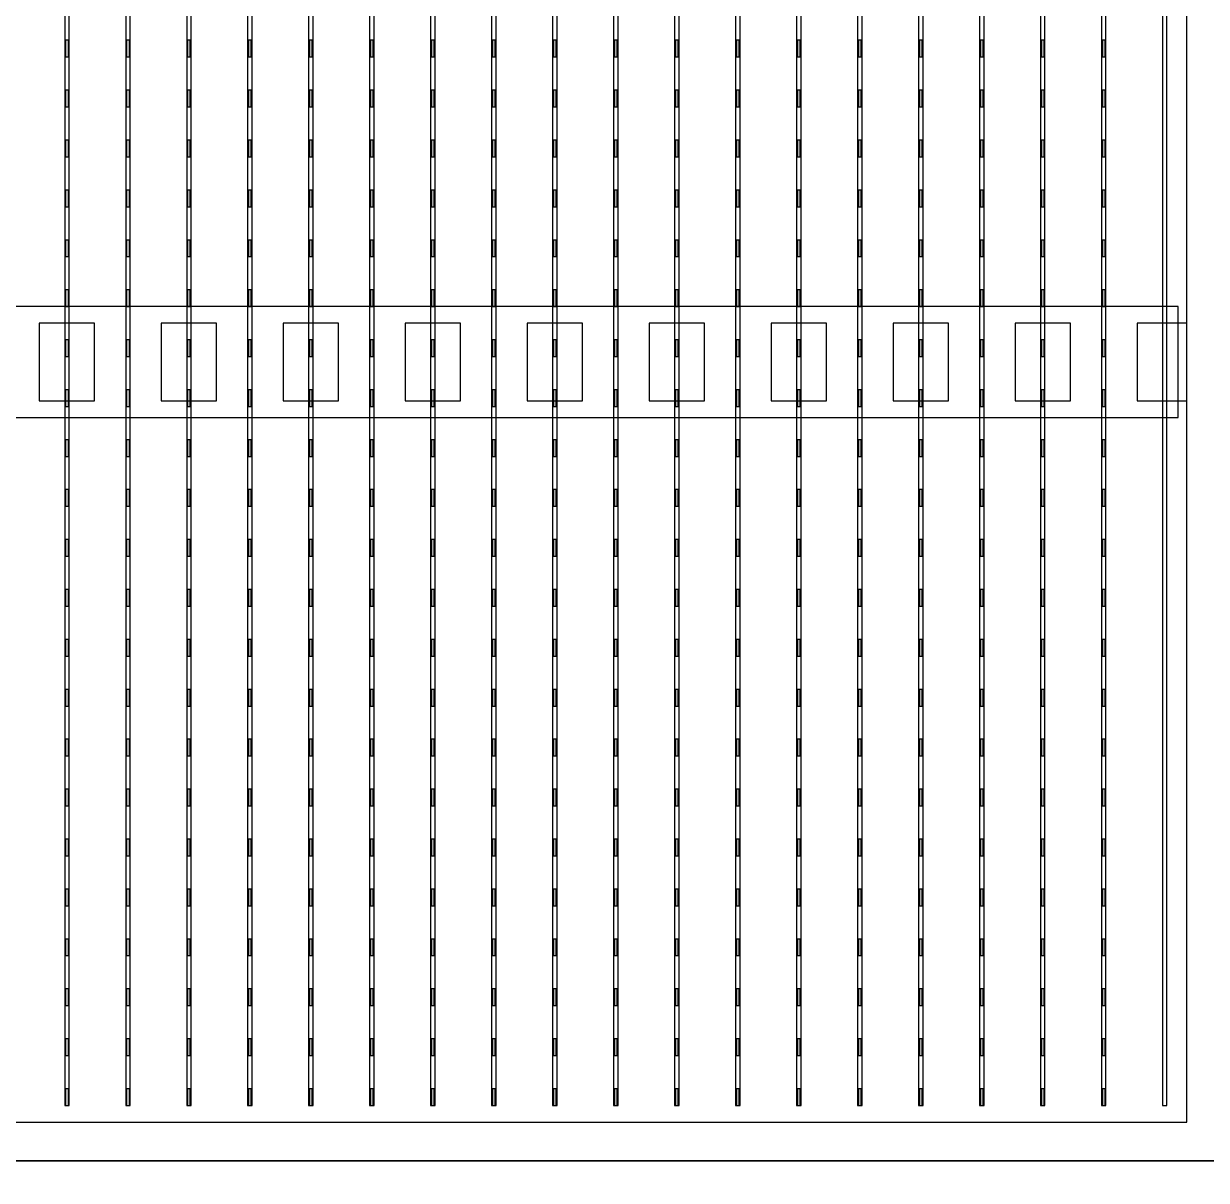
# Model space of a CAD drawing. Header units: millimetres. Extents: x -18 to 142, y -7 to 153.
# Drawn here: x 72.23 to 82.89, y 62.02 to 72.45 of the extents above; entities that cross this region are included whole.
import ezdxf

# ---------------------------------------------------------------- set-up
doc = ezdxf.new("R2010")
doc.units = ezdxf.units.MM
for name, color, linetype in [('BUSBARS', 3, 'Continuous'), ('CELLS', 5, 'Continuous'), ('CONTACT_PADS', 2, 'Continuous'), ('DICING', 4, 'Continuous'), ('FINGERS', 1, 'Continuous'), ('INSULATION', 2, 'Continuous')]:
    doc.layers.add(name, color=color, linetype=linetype)

msp = doc.modelspace()

# ---------------------------------------------------------------- linework, layer by layer
at = {"layer": 'BUSBARS'}
msp.add_lwpolyline([(82.64, 68.9), (82.64, 69.9), (62.6, 69.9), (62.6, 68.9), (82.64, 68.9)], close=True, dxfattribs=at)
at = {"layer": 'CELLS'}
for points in [[(83.07, 62.2), (83.07, 83.1), (62.17, 83.1), (62.17, 62.2), (83.07, 62.2)], [(83.07, 41.3), (83.07, 62.2), (62.17, 62.2), (62.17, 41.3), (83.07, 41.3)]]:
    msp.add_lwpolyline(points, close=True, dxfattribs=at)
at = {"layer": 'CONTACT_PADS'}
for points in [[(72.633, 72.15), (72.633, 72.3), (72.608, 72.3), (72.608, 72.15), (72.633, 72.15)], [(73.183, 72.15), (73.183, 72.3), (73.158, 72.3), (73.158, 72.15), (73.183, 72.15)], [(73.733, 72.15), (73.733, 72.3), (73.708, 72.3), (73.708, 72.15), (73.733, 72.15)], [(74.283, 72.15), (74.283, 72.3), (74.258, 72.3), (74.258, 72.15), (74.283, 72.15)], [(74.833, 72.15), (74.833, 72.3), (74.808, 72.3), (74.808, 72.15), (74.833, 72.15)], [(75.383, 72.15), (75.383, 72.3), (75.358, 72.3), (75.358, 72.15), (75.383, 72.15)], [(75.933, 72.15), (75.933, 72.3), (75.908, 72.3), (75.908, 72.15), (75.933, 72.15)], [(76.483, 72.15), (76.483, 72.3), (76.458, 72.3), (76.458, 72.15), (76.483, 72.15)], [(77.033, 72.15), (77.033, 72.3), (77.008, 72.3), (77.008, 72.15), (77.033, 72.15)], [(77.583, 72.15), (77.583, 72.3), (77.558, 72.3), (77.558, 72.15), (77.583, 72.15)], [(78.133, 72.15), (78.133, 72.3), (78.108, 72.3), (78.108, 72.15), (78.133, 72.15)], [(78.683, 72.15), (78.683, 72.3), (78.658, 72.3), (78.658, 72.15), (78.683, 72.15)], [(79.233, 72.15), (79.233, 72.3), (79.208, 72.3), (79.208, 72.15), (79.233, 72.15)], [(79.783, 72.15), (79.783, 72.3), (79.758, 72.3), (79.758, 72.15), (79.783, 72.15)], [(80.333, 72.15), (80.333, 72.3), (80.308, 72.3), (80.308, 72.15), (80.333, 72.15)], [(80.883, 72.15), (80.883, 72.3), (80.858, 72.3), (80.858, 72.15), (80.883, 72.15)], [(81.433, 72.15), (81.433, 72.3), (81.408, 72.3), (81.408, 72.15), (81.433, 72.15)], [(81.983, 72.15), (81.983, 72.3), (81.958, 72.3), (81.958, 72.15), (81.983, 72.15)], [(72.633, 71.7), (72.633, 71.85), (72.608, 71.85), (72.608, 71.7), (72.633, 71.7)], [(73.183, 71.7), (73.183, 71.85), (73.158, 71.85), (73.158, 71.7), (73.183, 71.7)], [(73.733, 71.7), (73.733, 71.85), (73.708, 71.85), (73.708, 71.7), (73.733, 71.7)], [(74.283, 71.7), (74.283, 71.85), (74.258, 71.85), (74.258, 71.7), (74.283, 71.7)], [(74.833, 71.7), (74.833, 71.85), (74.808, 71.85), (74.808, 71.7), (74.833, 71.7)], [(75.383, 71.7), (75.383, 71.85), (75.358, 71.85), (75.358, 71.7), (75.383, 71.7)], [(75.933, 71.7), (75.933, 71.85), (75.908, 71.85), (75.908, 71.7), (75.933, 71.7)], [(76.483, 71.7), (76.483, 71.85), (76.458, 71.85), (76.458, 71.7), (76.483, 71.7)], [(77.033, 71.7), (77.033, 71.85), (77.008, 71.85), (77.008, 71.7), (77.033, 71.7)], [(77.583, 71.7), (77.583, 71.85), (77.558, 71.85), (77.558, 71.7), (77.583, 71.7)], [(78.133, 71.7), (78.133, 71.85), (78.108, 71.85), (78.108, 71.7), (78.133, 71.7)], [(78.683, 71.7), (78.683, 71.85), (78.658, 71.85), (78.658, 71.7), (78.683, 71.7)], [(79.233, 71.7), (79.233, 71.85), (79.208, 71.85), (79.208, 71.7), (79.233, 71.7)], [(79.783, 71.7), (79.783, 71.85), (79.758, 71.85), (79.758, 71.7), (79.783, 71.7)], [(80.333, 71.7), (80.333, 71.85), (80.308, 71.85), (80.308, 71.7), (80.333, 71.7)], [(80.883, 71.7), (80.883, 71.85), (80.858, 71.85), (80.858, 71.7), (80.883, 71.7)], [(81.433, 71.7), (81.433, 71.85), (81.408, 71.85), (81.408, 71.7), (81.433, 71.7)], [(81.983, 71.7), (81.983, 71.85), (81.958, 71.85), (81.958, 71.7), (81.983, 71.7)], [(72.633, 71.25), (72.633, 71.4), (72.608, 71.4), (72.608, 71.25), (72.633, 71.25)], [(73.183, 71.25), (73.183, 71.4), (73.158, 71.4), (73.158, 71.25), (73.183, 71.25)], [(73.733, 71.25), (73.733, 71.4), (73.708, 71.4), (73.708, 71.25), (73.733, 71.25)], [(74.283, 71.25), (74.283, 71.4), (74.258, 71.4), (74.258, 71.25), (74.283, 71.25)], [(74.833, 71.25), (74.833, 71.4), (74.808, 71.4), (74.808, 71.25), (74.833, 71.25)], [(75.383, 71.25), (75.383, 71.4), (75.358, 71.4), (75.358, 71.25), (75.383, 71.25)], [(75.933, 71.25), (75.933, 71.4), (75.908, 71.4), (75.908, 71.25), (75.933, 71.25)], [(76.483, 71.25), (76.483, 71.4), (76.458, 71.4), (76.458, 71.25), (76.483, 71.25)], [(77.033, 71.25), (77.033, 71.4), (77.008, 71.4), (77.008, 71.25), (77.033, 71.25)], [(77.583, 71.25), (77.583, 71.4), (77.558, 71.4), (77.558, 71.25), (77.583, 71.25)], [(78.133, 71.25), (78.133, 71.4), (78.108, 71.4), (78.108, 71.25), (78.133, 71.25)], [(78.683, 71.25), (78.683, 71.4), (78.658, 71.4), (78.658, 71.25), (78.683, 71.25)], [(79.233, 71.25), (79.233, 71.4), (79.208, 71.4), (79.208, 71.25), (79.233, 71.25)], [(79.783, 71.25), (79.783, 71.4), (79.758, 71.4), (79.758, 71.25), (79.783, 71.25)], [(80.333, 71.25), (80.333, 71.4), (80.308, 71.4), (80.308, 71.25), (80.333, 71.25)], [(80.883, 71.25), (80.883, 71.4), (80.858, 71.4), (80.858, 71.25), (80.883, 71.25)], [(81.433, 71.25), (81.433, 71.4), (81.408, 71.4), (81.408, 71.25), (81.433, 71.25)], [(81.983, 71.25), (81.983, 71.4), (81.958, 71.4), (81.958, 71.25), (81.983, 71.25)], [(72.633, 70.8), (72.633, 70.95), (72.608, 70.95), (72.608, 70.8), (72.633, 70.8)], [(73.183, 70.8), (73.183, 70.95), (73.158, 70.95), (73.158, 70.8), (73.183, 70.8)], [(73.733, 70.8), (73.733, 70.95), (73.708, 70.95), (73.708, 70.8), (73.733, 70.8)], [(74.283, 70.8), (74.283, 70.95), (74.258, 70.95), (74.258, 70.8), (74.283, 70.8)], [(74.833, 70.8), (74.833, 70.95), (74.808, 70.95), (74.808, 70.8), (74.833, 70.8)], [(75.383, 70.8), (75.383, 70.95), (75.358, 70.95), (75.358, 70.8), (75.383, 70.8)], [(75.933, 70.8), (75.933, 70.95), (75.908, 70.95), (75.908, 70.8), (75.933, 70.8)], [(76.483, 70.8), (76.483, 70.95), (76.458, 70.95), (76.458, 70.8), (76.483, 70.8)], [(77.033, 70.8), (77.033, 70.95), (77.008, 70.95), (77.008, 70.8), (77.033, 70.8)], [(77.583, 70.8), (77.583, 70.95), (77.558, 70.95), (77.558, 70.8), (77.583, 70.8)], [(78.133, 70.8), (78.133, 70.95), (78.108, 70.95), (78.108, 70.8), (78.133, 70.8)], [(78.683, 70.8), (78.683, 70.95), (78.658, 70.95), (78.658, 70.8), (78.683, 70.8)], [(79.233, 70.8), (79.233, 70.95), (79.208, 70.95), (79.208, 70.8), (79.233, 70.8)], [(79.783, 70.8), (79.783, 70.95), (79.758, 70.95), (79.758, 70.8), (79.783, 70.8)], [(80.333, 70.8), (80.333, 70.95), (80.308, 70.95), (80.308, 70.8), (80.333, 70.8)], [(80.883, 70.8), (80.883, 70.95), (80.858, 70.95), (80.858, 70.8), (80.883, 70.8)], [(81.433, 70.8), (81.433, 70.95), (81.408, 70.95), (81.408, 70.8), (81.433, 70.8)], [(81.983, 70.8), (81.983, 70.95), (81.958, 70.95), (81.958, 70.8), (81.983, 70.8)], [(72.633, 70.35), (72.633, 70.5), (72.608, 70.5), (72.608, 70.35), (72.633, 70.35)], [(73.183, 70.35), (73.183, 70.5), (73.158, 70.5), (73.158, 70.35), (73.183, 70.35)], [(73.733, 70.35), (73.733, 70.5), (73.708, 70.5), (73.708, 70.35), (73.733, 70.35)], [(74.283, 70.35), (74.283, 70.5), (74.258, 70.5), (74.258, 70.35), (74.283, 70.35)], [(74.833, 70.35), (74.833, 70.5), (74.808, 70.5), (74.808, 70.35), (74.833, 70.35)], [(75.383, 70.35), (75.383, 70.5), (75.358, 70.5), (75.358, 70.35), (75.383, 70.35)], [(75.933, 70.35), (75.933, 70.5), (75.908, 70.5), (75.908, 70.35), (75.933, 70.35)], [(76.483, 70.35), (76.483, 70.5), (76.458, 70.5), (76.458, 70.35), (76.483, 70.35)], [(77.033, 70.35), (77.033, 70.5), (77.008, 70.5), (77.008, 70.35), (77.033, 70.35)], [(77.583, 70.35), (77.583, 70.5), (77.558, 70.5), (77.558, 70.35), (77.583, 70.35)], [(78.133, 70.35), (78.133, 70.5), (78.108, 70.5), (78.108, 70.35), (78.133, 70.35)], [(78.683, 70.35), (78.683, 70.5), (78.658, 70.5), (78.658, 70.35), (78.683, 70.35)], [(79.233, 70.35), (79.233, 70.5), (79.208, 70.5), (79.208, 70.35), (79.233, 70.35)], [(79.783, 70.35), (79.783, 70.5), (79.758, 70.5), (79.758, 70.35), (79.783, 70.35)], [(80.333, 70.35), (80.333, 70.5), (80.308, 70.5), (80.308, 70.35), (80.333, 70.35)], [(80.883, 70.35), (80.883, 70.5), (80.858, 70.5), (80.858, 70.35), (80.883, 70.35)], [(81.433, 70.35), (81.433, 70.5), (81.408, 70.5), (81.408, 70.35), (81.433, 70.35)], [(81.983, 70.35), (81.983, 70.5), (81.958, 70.5), (81.958, 70.35), (81.983, 70.35)], [(72.633, 69.9), (72.633, 70.05), (72.608, 70.05), (72.608, 69.9), (72.633, 69.9)], [(73.183, 69.9), (73.183, 70.05), (73.158, 70.05), (73.158, 69.9), (73.183, 69.9)], [(73.733, 69.9), (73.733, 70.05), (73.708, 70.05), (73.708, 69.9), (73.733, 69.9)], [(74.283, 69.9), (74.283, 70.05), (74.258, 70.05), (74.258, 69.9), (74.283, 69.9)], [(74.833, 69.9), (74.833, 70.05), (74.808, 70.05), (74.808, 69.9), (74.833, 69.9)], [(75.383, 69.9), (75.383, 70.05), (75.358, 70.05), (75.358, 69.9), (75.383, 69.9)], [(75.933, 69.9), (75.933, 70.05), (75.908, 70.05), (75.908, 69.9), (75.933, 69.9)], [(76.483, 69.9), (76.483, 70.05), (76.458, 70.05), (76.458, 69.9), (76.483, 69.9)], [(77.033, 69.9), (77.033, 70.05), (77.008, 70.05), (77.008, 69.9), (77.033, 69.9)], [(77.583, 69.9), (77.583, 70.05), (77.558, 70.05), (77.558, 69.9), (77.583, 69.9)], [(78.133, 69.9), (78.133, 70.05), (78.108, 70.05), (78.108, 69.9), (78.133, 69.9)], [(78.683, 69.9), (78.683, 70.05), (78.658, 70.05), (78.658, 69.9), (78.683, 69.9)], [(79.233, 69.9), (79.233, 70.05), (79.208, 70.05), (79.208, 69.9), (79.233, 69.9)], [(79.783, 69.9), (79.783, 70.05), (79.758, 70.05), (79.758, 69.9), (79.783, 69.9)], [(80.333, 69.9), (80.333, 70.05), (80.308, 70.05), (80.308, 69.9), (80.333, 69.9)], [(80.883, 69.9), (80.883, 70.05), (80.858, 70.05), (80.858, 69.9), (80.883, 69.9)], [(81.433, 69.9), (81.433, 70.05), (81.408, 70.05), (81.408, 69.9), (81.433, 69.9)], [(81.983, 69.9), (81.983, 70.05), (81.958, 70.05), (81.958, 69.9), (81.983, 69.9)], [(72.633, 69.45), (72.633, 69.6), (72.608, 69.6), (72.608, 69.45), (72.633, 69.45)], [(73.183, 69.45), (73.183, 69.6), (73.158, 69.6), (73.158, 69.45), (73.183, 69.45)], [(73.733, 69.45), (73.733, 69.6), (73.708, 69.6), (73.708, 69.45), (73.733, 69.45)], [(74.283, 69.45), (74.283, 69.6), (74.258, 69.6), (74.258, 69.45), (74.283, 69.45)], [(74.833, 69.45), (74.833, 69.6), (74.808, 69.6), (74.808, 69.45), (74.833, 69.45)], [(75.383, 69.45), (75.383, 69.6), (75.358, 69.6), (75.358, 69.45), (75.383, 69.45)], [(75.933, 69.45), (75.933, 69.6), (75.908, 69.6), (75.908, 69.45), (75.933, 69.45)], [(76.483, 69.45), (76.483, 69.6), (76.458, 69.6), (76.458, 69.45), (76.483, 69.45)], [(77.033, 69.45), (77.033, 69.6), (77.008, 69.6), (77.008, 69.45), (77.033, 69.45)], [(77.583, 69.45), (77.583, 69.6), (77.558, 69.6), (77.558, 69.45), (77.583, 69.45)], [(78.133, 69.45), (78.133, 69.6), (78.108, 69.6), (78.108, 69.45), (78.133, 69.45)], [(78.683, 69.45), (78.683, 69.6), (78.658, 69.6), (78.658, 69.45), (78.683, 69.45)], [(79.233, 69.45), (79.233, 69.6), (79.208, 69.6), (79.208, 69.45), (79.233, 69.45)], [(79.783, 69.45), (79.783, 69.6), (79.758, 69.6), (79.758, 69.45), (79.783, 69.45)], [(80.333, 69.45), (80.333, 69.6), (80.308, 69.6), (80.308, 69.45), (80.333, 69.45)], [(80.883, 69.45), (80.883, 69.6), (80.858, 69.6), (80.858, 69.45), (80.883, 69.45)], [(81.433, 69.45), (81.433, 69.6), (81.408, 69.6), (81.408, 69.45), (81.433, 69.45)], [(81.983, 69.45), (81.983, 69.6), (81.958, 69.6), (81.958, 69.45), (81.983, 69.45)], [(72.633, 69), (72.633, 69.15), (72.608, 69.15), (72.608, 69), (72.633, 69)], [(73.183, 69), (73.183, 69.15), (73.158, 69.15), (73.158, 69), (73.183, 69)], [(73.733, 69), (73.733, 69.15), (73.708, 69.15), (73.708, 69), (73.733, 69)], [(74.283, 69), (74.283, 69.15), (74.258, 69.15), (74.258, 69), (74.283, 69)], [(74.833, 69), (74.833, 69.15), (74.808, 69.15), (74.808, 69), (74.833, 69)], [(75.383, 69), (75.383, 69.15), (75.358, 69.15), (75.358, 69), (75.383, 69)], [(75.933, 69), (75.933, 69.15), (75.908, 69.15), (75.908, 69), (75.933, 69)], [(76.483, 69), (76.483, 69.15), (76.458, 69.15), (76.458, 69), (76.483, 69)], [(77.033, 69), (77.033, 69.15), (77.008, 69.15), (77.008, 69), (77.033, 69)], [(77.583, 69), (77.583, 69.15), (77.558, 69.15), (77.558, 69), (77.583, 69)], [(78.133, 69), (78.133, 69.15), (78.108, 69.15), (78.108, 69), (78.133, 69)], [(78.683, 69), (78.683, 69.15), (78.658, 69.15), (78.658, 69), (78.683, 69)], [(79.233, 69), (79.233, 69.15), (79.208, 69.15), (79.208, 69), (79.233, 69)], [(79.783, 69), (79.783, 69.15), (79.758, 69.15), (79.758, 69), (79.783, 69)], [(80.333, 69), (80.333, 69.15), (80.308, 69.15), (80.308, 69), (80.333, 69)], [(80.883, 69), (80.883, 69.15), (80.858, 69.15), (80.858, 69), (80.883, 69)], [(81.433, 69), (81.433, 69.15), (81.408, 69.15), (81.408, 69), (81.433, 69)], [(81.983, 69), (81.983, 69.15), (81.958, 69.15), (81.958, 69), (81.983, 69)], [(72.633, 68.55), (72.633, 68.7), (72.608, 68.7), (72.608, 68.55), (72.633, 68.55)], [(73.183, 68.55), (73.183, 68.7), (73.158, 68.7), (73.158, 68.55), (73.183, 68.55)], [(73.733, 68.55), (73.733, 68.7), (73.708, 68.7), (73.708, 68.55), (73.733, 68.55)], [(74.283, 68.55), (74.283, 68.7), (74.258, 68.7), (74.258, 68.55), (74.283, 68.55)], [(74.833, 68.55), (74.833, 68.7), (74.808, 68.7), (74.808, 68.55), (74.833, 68.55)], [(75.383, 68.55), (75.383, 68.7), (75.358, 68.7), (75.358, 68.55), (75.383, 68.55)], [(75.933, 68.55), (75.933, 68.7), (75.908, 68.7), (75.908, 68.55), (75.933, 68.55)], [(76.483, 68.55), (76.483, 68.7), (76.458, 68.7), (76.458, 68.55), (76.483, 68.55)], [(77.033, 68.55), (77.033, 68.7), (77.008, 68.7), (77.008, 68.55), (77.033, 68.55)], [(77.583, 68.55), (77.583, 68.7), (77.558, 68.7), (77.558, 68.55), (77.583, 68.55)], [(78.133, 68.55), (78.133, 68.7), (78.108, 68.7), (78.108, 68.55), (78.133, 68.55)], [(78.683, 68.55), (78.683, 68.7), (78.658, 68.7), (78.658, 68.55), (78.683, 68.55)], [(79.233, 68.55), (79.233, 68.7), (79.208, 68.7), (79.208, 68.55), (79.233, 68.55)], [(79.783, 68.55), (79.783, 68.7), (79.758, 68.7), (79.758, 68.55), (79.783, 68.55)], [(80.333, 68.55), (80.333, 68.7), (80.308, 68.7), (80.308, 68.55), (80.333, 68.55)], [(80.883, 68.55), (80.883, 68.7), (80.858, 68.7), (80.858, 68.55), (80.883, 68.55)], [(81.433, 68.55), (81.433, 68.7), (81.408, 68.7), (81.408, 68.55), (81.433, 68.55)], [(81.983, 68.55), (81.983, 68.7), (81.958, 68.7), (81.958, 68.55), (81.983, 68.55)], [(72.633, 68.1), (72.633, 68.25), (72.608, 68.25), (72.608, 68.1), (72.633, 68.1)], [(73.183, 68.1), (73.183, 68.25), (73.158, 68.25), (73.158, 68.1), (73.183, 68.1)], [(73.733, 68.1), (73.733, 68.25), (73.708, 68.25), (73.708, 68.1), (73.733, 68.1)], [(74.283, 68.1), (74.283, 68.25), (74.258, 68.25), (74.258, 68.1), (74.283, 68.1)], [(74.833, 68.1), (74.833, 68.25), (74.808, 68.25), (74.808, 68.1), (74.833, 68.1)], [(75.383, 68.1), (75.383, 68.25), (75.358, 68.25), (75.358, 68.1), (75.383, 68.1)], [(75.933, 68.1), (75.933, 68.25), (75.908, 68.25), (75.908, 68.1), (75.933, 68.1)], [(76.483, 68.1), (76.483, 68.25), (76.458, 68.25), (76.458, 68.1), (76.483, 68.1)], [(77.033, 68.1), (77.033, 68.25), (77.008, 68.25), (77.008, 68.1), (77.033, 68.1)], [(77.583, 68.1), (77.583, 68.25), (77.558, 68.25), (77.558, 68.1), (77.583, 68.1)], [(78.133, 68.1), (78.133, 68.25), (78.108, 68.25), (78.108, 68.1), (78.133, 68.1)], [(78.683, 68.1), (78.683, 68.25), (78.658, 68.25), (78.658, 68.1), (78.683, 68.1)], [(79.233, 68.1), (79.233, 68.25), (79.208, 68.25), (79.208, 68.1), (79.233, 68.1)], [(79.783, 68.1), (79.783, 68.25), (79.758, 68.25), (79.758, 68.1), (79.783, 68.1)], [(80.333, 68.1), (80.333, 68.25), (80.308, 68.25), (80.308, 68.1), (80.333, 68.1)], [(80.883, 68.1), (80.883, 68.25), (80.858, 68.25), (80.858, 68.1), (80.883, 68.1)], [(81.433, 68.1), (81.433, 68.25), (81.408, 68.25), (81.408, 68.1), (81.433, 68.1)], [(81.983, 68.1), (81.983, 68.25), (81.958, 68.25), (81.958, 68.1), (81.983, 68.1)], [(72.633, 67.65), (72.633, 67.8), (72.608, 67.8), (72.608, 67.65), (72.633, 67.65)], [(73.183, 67.65), (73.183, 67.8), (73.158, 67.8), (73.158, 67.65), (73.183, 67.65)], [(73.733, 67.65), (73.733, 67.8), (73.708, 67.8), (73.708, 67.65), (73.733, 67.65)], [(74.283, 67.65), (74.283, 67.8), (74.258, 67.8), (74.258, 67.65), (74.283, 67.65)], [(74.833, 67.65), (74.833, 67.8), (74.808, 67.8), (74.808, 67.65), (74.833, 67.65)], [(75.383, 67.65), (75.383, 67.8), (75.358, 67.8), (75.358, 67.65), (75.383, 67.65)], [(75.933, 67.65), (75.933, 67.8), (75.908, 67.8), (75.908, 67.65), (75.933, 67.65)], [(76.483, 67.65), (76.483, 67.8), (76.458, 67.8), (76.458, 67.65), (76.483, 67.65)], [(77.033, 67.65), (77.033, 67.8), (77.008, 67.8), (77.008, 67.65), (77.033, 67.65)], [(77.583, 67.65), (77.583, 67.8), (77.558, 67.8), (77.558, 67.65), (77.583, 67.65)], [(78.133, 67.65), (78.133, 67.8), (78.108, 67.8), (78.108, 67.65), (78.133, 67.65)], [(78.683, 67.65), (78.683, 67.8), (78.658, 67.8), (78.658, 67.65), (78.683, 67.65)], [(79.233, 67.65), (79.233, 67.8), (79.208, 67.8), (79.208, 67.65), (79.233, 67.65)], [(79.783, 67.65), (79.783, 67.8), (79.758, 67.8), (79.758, 67.65), (79.783, 67.65)], [(80.333, 67.65), (80.333, 67.8), (80.308, 67.8), (80.308, 67.65), (80.333, 67.65)], [(80.883, 67.65), (80.883, 67.8), (80.858, 67.8), (80.858, 67.65), (80.883, 67.65)], [(81.433, 67.65), (81.433, 67.8), (81.408, 67.8), (81.408, 67.65), (81.433, 67.65)], [(81.983, 67.65), (81.983, 67.8), (81.958, 67.8), (81.958, 67.65), (81.983, 67.65)], [(72.633, 67.2), (72.633, 67.35), (72.608, 67.35), (72.608, 67.2), (72.633, 67.2)], [(73.183, 67.2), (73.183, 67.35), (73.158, 67.35), (73.158, 67.2), (73.183, 67.2)], [(73.733, 67.2), (73.733, 67.35), (73.708, 67.35), (73.708, 67.2), (73.733, 67.2)], [(74.283, 67.2), (74.283, 67.35), (74.258, 67.35), (74.258, 67.2), (74.283, 67.2)], [(74.833, 67.2), (74.833, 67.35), (74.808, 67.35), (74.808, 67.2), (74.833, 67.2)], [(75.383, 67.2), (75.383, 67.35), (75.358, 67.35), (75.358, 67.2), (75.383, 67.2)], [(75.933, 67.2), (75.933, 67.35), (75.908, 67.35), (75.908, 67.2), (75.933, 67.2)], [(76.483, 67.2), (76.483, 67.35), (76.458, 67.35), (76.458, 67.2), (76.483, 67.2)], [(77.033, 67.2), (77.033, 67.35), (77.008, 67.35), (77.008, 67.2), (77.033, 67.2)], [(77.583, 67.2), (77.583, 67.35), (77.558, 67.35), (77.558, 67.2), (77.583, 67.2)], [(78.133, 67.2), (78.133, 67.35), (78.108, 67.35), (78.108, 67.2), (78.133, 67.2)], [(78.683, 67.2), (78.683, 67.35), (78.658, 67.35), (78.658, 67.2), (78.683, 67.2)], [(79.233, 67.2), (79.233, 67.35), (79.208, 67.35), (79.208, 67.2), (79.233, 67.2)], [(79.783, 67.2), (79.783, 67.35), (79.758, 67.35), (79.758, 67.2), (79.783, 67.2)], [(80.333, 67.2), (80.333, 67.35), (80.308, 67.35), (80.308, 67.2), (80.333, 67.2)], [(80.883, 67.2), (80.883, 67.35), (80.858, 67.35), (80.858, 67.2), (80.883, 67.2)], [(81.433, 67.2), (81.433, 67.35), (81.408, 67.35), (81.408, 67.2), (81.433, 67.2)], [(81.983, 67.2), (81.983, 67.35), (81.958, 67.35), (81.958, 67.2), (81.983, 67.2)], [(72.633, 66.75), (72.633, 66.9), (72.608, 66.9), (72.608, 66.75), (72.633, 66.75)], [(73.183, 66.75), (73.183, 66.9), (73.158, 66.9), (73.158, 66.75), (73.183, 66.75)], [(73.733, 66.75), (73.733, 66.9), (73.708, 66.9), (73.708, 66.75), (73.733, 66.75)], [(74.283, 66.75), (74.283, 66.9), (74.258, 66.9), (74.258, 66.75), (74.283, 66.75)], [(74.833, 66.75), (74.833, 66.9), (74.808, 66.9), (74.808, 66.75), (74.833, 66.75)], [(75.383, 66.75), (75.383, 66.9), (75.358, 66.9), (75.358, 66.75), (75.383, 66.75)], [(75.933, 66.75), (75.933, 66.9), (75.908, 66.9), (75.908, 66.75), (75.933, 66.75)], [(76.483, 66.75), (76.483, 66.9), (76.458, 66.9), (76.458, 66.75), (76.483, 66.75)], [(77.033, 66.75), (77.033, 66.9), (77.008, 66.9), (77.008, 66.75), (77.033, 66.75)], [(77.583, 66.75), (77.583, 66.9), (77.558, 66.9), (77.558, 66.75), (77.583, 66.75)], [(78.133, 66.75), (78.133, 66.9), (78.108, 66.9), (78.108, 66.75), (78.133, 66.75)], [(78.683, 66.75), (78.683, 66.9), (78.658, 66.9), (78.658, 66.75), (78.683, 66.75)], [(79.233, 66.75), (79.233, 66.9), (79.208, 66.9), (79.208, 66.75), (79.233, 66.75)], [(79.783, 66.75), (79.783, 66.9), (79.758, 66.9), (79.758, 66.75), (79.783, 66.75)], [(80.333, 66.75), (80.333, 66.9), (80.308, 66.9), (80.308, 66.75), (80.333, 66.75)], [(80.883, 66.75), (80.883, 66.9), (80.858, 66.9), (80.858, 66.75), (80.883, 66.75)], [(81.433, 66.75), (81.433, 66.9), (81.408, 66.9), (81.408, 66.75), (81.433, 66.75)], [(81.983, 66.75), (81.983, 66.9), (81.958, 66.9), (81.958, 66.75), (81.983, 66.75)], [(72.633, 66.3), (72.633, 66.45), (72.608, 66.45), (72.608, 66.3), (72.633, 66.3)], [(73.183, 66.3), (73.183, 66.45), (73.158, 66.45), (73.158, 66.3), (73.183, 66.3)], [(73.733, 66.3), (73.733, 66.45), (73.708, 66.45), (73.708, 66.3), (73.733, 66.3)], [(74.283, 66.3), (74.283, 66.45), (74.258, 66.45), (74.258, 66.3), (74.283, 66.3)], [(74.833, 66.3), (74.833, 66.45), (74.808, 66.45), (74.808, 66.3), (74.833, 66.3)], [(75.383, 66.3), (75.383, 66.45), (75.358, 66.45), (75.358, 66.3), (75.383, 66.3)], [(75.933, 66.3), (75.933, 66.45), (75.908, 66.45), (75.908, 66.3), (75.933, 66.3)], [(76.483, 66.3), (76.483, 66.45), (76.458, 66.45), (76.458, 66.3), (76.483, 66.3)], [(77.033, 66.3), (77.033, 66.45), (77.008, 66.45), (77.008, 66.3), (77.033, 66.3)], [(77.583, 66.3), (77.583, 66.45), (77.558, 66.45), (77.558, 66.3), (77.583, 66.3)], [(78.133, 66.3), (78.133, 66.45), (78.108, 66.45), (78.108, 66.3), (78.133, 66.3)], [(78.683, 66.3), (78.683, 66.45), (78.658, 66.45), (78.658, 66.3), (78.683, 66.3)], [(79.233, 66.3), (79.233, 66.45), (79.208, 66.45), (79.208, 66.3), (79.233, 66.3)], [(79.783, 66.3), (79.783, 66.45), (79.758, 66.45), (79.758, 66.3), (79.783, 66.3)], [(80.333, 66.3), (80.333, 66.45), (80.308, 66.45), (80.308, 66.3), (80.333, 66.3)], [(80.883, 66.3), (80.883, 66.45), (80.858, 66.45), (80.858, 66.3), (80.883, 66.3)], [(81.433, 66.3), (81.433, 66.45), (81.408, 66.45), (81.408, 66.3), (81.433, 66.3)], [(81.983, 66.3), (81.983, 66.45), (81.958, 66.45), (81.958, 66.3), (81.983, 66.3)], [(72.633, 65.85), (72.633, 66), (72.608, 66), (72.608, 65.85), (72.633, 65.85)], [(73.183, 65.85), (73.183, 66), (73.158, 66), (73.158, 65.85), (73.183, 65.85)], [(73.733, 65.85), (73.733, 66), (73.708, 66), (73.708, 65.85), (73.733, 65.85)], [(74.283, 65.85), (74.283, 66), (74.258, 66), (74.258, 65.85), (74.283, 65.85)], [(74.833, 65.85), (74.833, 66), (74.808, 66), (74.808, 65.85), (74.833, 65.85)], [(75.383, 65.85), (75.383, 66), (75.358, 66), (75.358, 65.85), (75.383, 65.85)], [(75.933, 65.85), (75.933, 66), (75.908, 66), (75.908, 65.85), (75.933, 65.85)], [(76.483, 65.85), (76.483, 66), (76.458, 66), (76.458, 65.85), (76.483, 65.85)], [(77.033, 65.85), (77.033, 66), (77.008, 66), (77.008, 65.85), (77.033, 65.85)], [(77.583, 65.85), (77.583, 66), (77.558, 66), (77.558, 65.85), (77.583, 65.85)], [(78.133, 65.85), (78.133, 66), (78.108, 66), (78.108, 65.85), (78.133, 65.85)], [(78.683, 65.85), (78.683, 66), (78.658, 66), (78.658, 65.85), (78.683, 65.85)], [(79.233, 65.85), (79.233, 66), (79.208, 66), (79.208, 65.85), (79.233, 65.85)], [(79.783, 65.85), (79.783, 66), (79.758, 66), (79.758, 65.85), (79.783, 65.85)], [(80.333, 65.85), (80.333, 66), (80.308, 66), (80.308, 65.85), (80.333, 65.85)], [(80.883, 65.85), (80.883, 66), (80.858, 66), (80.858, 65.85), (80.883, 65.85)], [(81.433, 65.85), (81.433, 66), (81.408, 66), (81.408, 65.85), (81.433, 65.85)], [(81.983, 65.85), (81.983, 66), (81.958, 66), (81.958, 65.85), (81.983, 65.85)], [(72.633, 65.4), (72.633, 65.55), (72.608, 65.55), (72.608, 65.4), (72.633, 65.4)], [(73.183, 65.4), (73.183, 65.55), (73.158, 65.55), (73.158, 65.4), (73.183, 65.4)], [(73.733, 65.4), (73.733, 65.55), (73.708, 65.55), (73.708, 65.4), (73.733, 65.4)], [(74.283, 65.4), (74.283, 65.55), (74.258, 65.55), (74.258, 65.4), (74.283, 65.4)], [(74.833, 65.4), (74.833, 65.55), (74.808, 65.55), (74.808, 65.4), (74.833, 65.4)], [(75.383, 65.4), (75.383, 65.55), (75.358, 65.55), (75.358, 65.4), (75.383, 65.4)], [(75.933, 65.4), (75.933, 65.55), (75.908, 65.55), (75.908, 65.4), (75.933, 65.4)], [(76.483, 65.4), (76.483, 65.55), (76.458, 65.55), (76.458, 65.4), (76.483, 65.4)], [(77.033, 65.4), (77.033, 65.55), (77.008, 65.55), (77.008, 65.4), (77.033, 65.4)], [(77.583, 65.4), (77.583, 65.55), (77.558, 65.55), (77.558, 65.4), (77.583, 65.4)], [(78.133, 65.4), (78.133, 65.55), (78.108, 65.55), (78.108, 65.4), (78.133, 65.4)], [(78.683, 65.4), (78.683, 65.55), (78.658, 65.55), (78.658, 65.4), (78.683, 65.4)], [(79.233, 65.4), (79.233, 65.55), (79.208, 65.55), (79.208, 65.4), (79.233, 65.4)], [(79.783, 65.4), (79.783, 65.55), (79.758, 65.55), (79.758, 65.4), (79.783, 65.4)], [(80.333, 65.4), (80.333, 65.55), (80.308, 65.55), (80.308, 65.4), (80.333, 65.4)], [(80.883, 65.4), (80.883, 65.55), (80.858, 65.55), (80.858, 65.4), (80.883, 65.4)], [(81.433, 65.4), (81.433, 65.55), (81.408, 65.55), (81.408, 65.4), (81.433, 65.4)], [(81.983, 65.4), (81.983, 65.55), (81.958, 65.55), (81.958, 65.4), (81.983, 65.4)], [(72.633, 64.95), (72.633, 65.1), (72.608, 65.1), (72.608, 64.95), (72.633, 64.95)], [(73.183, 64.95), (73.183, 65.1), (73.158, 65.1), (73.158, 64.95), (73.183, 64.95)], [(73.733, 64.95), (73.733, 65.1), (73.708, 65.1), (73.708, 64.95), (73.733, 64.95)], [(74.283, 64.95), (74.283, 65.1), (74.258, 65.1), (74.258, 64.95), (74.283, 64.95)], [(74.833, 64.95), (74.833, 65.1), (74.808, 65.1), (74.808, 64.95), (74.833, 64.95)], [(75.383, 64.95), (75.383, 65.1), (75.358, 65.1), (75.358, 64.95), (75.383, 64.95)], [(75.933, 64.95), (75.933, 65.1), (75.908, 65.1), (75.908, 64.95), (75.933, 64.95)], [(76.483, 64.95), (76.483, 65.1), (76.458, 65.1), (76.458, 64.95), (76.483, 64.95)], [(77.033, 64.95), (77.033, 65.1), (77.008, 65.1), (77.008, 64.95), (77.033, 64.95)], [(77.583, 64.95), (77.583, 65.1), (77.558, 65.1), (77.558, 64.95), (77.583, 64.95)], [(78.133, 64.95), (78.133, 65.1), (78.108, 65.1), (78.108, 64.95), (78.133, 64.95)], [(78.683, 64.95), (78.683, 65.1), (78.658, 65.1), (78.658, 64.95), (78.683, 64.95)], [(79.233, 64.95), (79.233, 65.1), (79.208, 65.1), (79.208, 64.95), (79.233, 64.95)], [(79.783, 64.95), (79.783, 65.1), (79.758, 65.1), (79.758, 64.95), (79.783, 64.95)], [(80.333, 64.95), (80.333, 65.1), (80.308, 65.1), (80.308, 64.95), (80.333, 64.95)], [(80.883, 64.95), (80.883, 65.1), (80.858, 65.1), (80.858, 64.95), (80.883, 64.95)], [(81.433, 64.95), (81.433, 65.1), (81.408, 65.1), (81.408, 64.95), (81.433, 64.95)], [(81.983, 64.95), (81.983, 65.1), (81.958, 65.1), (81.958, 64.95), (81.983, 64.95)], [(72.633, 64.5), (72.633, 64.65), (72.608, 64.65), (72.608, 64.5), (72.633, 64.5)], [(73.183, 64.5), (73.183, 64.65), (73.158, 64.65), (73.158, 64.5), (73.183, 64.5)], [(73.733, 64.5), (73.733, 64.65), (73.708, 64.65), (73.708, 64.5), (73.733, 64.5)], [(74.283, 64.5), (74.283, 64.65), (74.258, 64.65), (74.258, 64.5), (74.283, 64.5)], [(74.833, 64.5), (74.833, 64.65), (74.808, 64.65), (74.808, 64.5), (74.833, 64.5)], [(75.383, 64.5), (75.383, 64.65), (75.358, 64.65), (75.358, 64.5), (75.383, 64.5)], [(75.933, 64.5), (75.933, 64.65), (75.908, 64.65), (75.908, 64.5), (75.933, 64.5)], [(76.483, 64.5), (76.483, 64.65), (76.458, 64.65), (76.458, 64.5), (76.483, 64.5)], [(77.033, 64.5), (77.033, 64.65), (77.008, 64.65), (77.008, 64.5), (77.033, 64.5)], [(77.583, 64.5), (77.583, 64.65), (77.558, 64.65), (77.558, 64.5), (77.583, 64.5)], [(78.133, 64.5), (78.133, 64.65), (78.108, 64.65), (78.108, 64.5), (78.133, 64.5)], [(78.683, 64.5), (78.683, 64.65), (78.658, 64.65), (78.658, 64.5), (78.683, 64.5)], [(79.233, 64.5), (79.233, 64.65), (79.208, 64.65), (79.208, 64.5), (79.233, 64.5)], [(79.783, 64.5), (79.783, 64.65), (79.758, 64.65), (79.758, 64.5), (79.783, 64.5)], [(80.333, 64.5), (80.333, 64.65), (80.308, 64.65), (80.308, 64.5), (80.333, 64.5)], [(80.883, 64.5), (80.883, 64.65), (80.858, 64.65), (80.858, 64.5), (80.883, 64.5)], [(81.433, 64.5), (81.433, 64.65), (81.408, 64.65), (81.408, 64.5), (81.433, 64.5)], [(81.983, 64.5), (81.983, 64.65), (81.958, 64.65), (81.958, 64.5), (81.983, 64.5)], [(72.633, 64.05), (72.633, 64.2), (72.608, 64.2), (72.608, 64.05), (72.633, 64.05)], [(73.183, 64.05), (73.183, 64.2), (73.158, 64.2), (73.158, 64.05), (73.183, 64.05)], [(73.733, 64.05), (73.733, 64.2), (73.708, 64.2), (73.708, 64.05), (73.733, 64.05)], [(74.283, 64.05), (74.283, 64.2), (74.258, 64.2), (74.258, 64.05), (74.283, 64.05)], [(74.833, 64.05), (74.833, 64.2), (74.808, 64.2), (74.808, 64.05), (74.833, 64.05)], [(75.383, 64.05), (75.383, 64.2), (75.358, 64.2), (75.358, 64.05), (75.383, 64.05)], [(75.933, 64.05), (75.933, 64.2), (75.908, 64.2), (75.908, 64.05), (75.933, 64.05)], [(76.483, 64.05), (76.483, 64.2), (76.458, 64.2), (76.458, 64.05), (76.483, 64.05)], [(77.033, 64.05), (77.033, 64.2), (77.008, 64.2), (77.008, 64.05), (77.033, 64.05)], [(77.583, 64.05), (77.583, 64.2), (77.558, 64.2), (77.558, 64.05), (77.583, 64.05)], [(78.133, 64.05), (78.133, 64.2), (78.108, 64.2), (78.108, 64.05), (78.133, 64.05)], [(78.683, 64.05), (78.683, 64.2), (78.658, 64.2), (78.658, 64.05), (78.683, 64.05)], [(79.233, 64.05), (79.233, 64.2), (79.208, 64.2), (79.208, 64.05), (79.233, 64.05)], [(79.783, 64.05), (79.783, 64.2), (79.758, 64.2), (79.758, 64.05), (79.783, 64.05)], [(80.333, 64.05), (80.333, 64.2), (80.308, 64.2), (80.308, 64.05), (80.333, 64.05)], [(80.883, 64.05), (80.883, 64.2), (80.858, 64.2), (80.858, 64.05), (80.883, 64.05)], [(81.433, 64.05), (81.433, 64.2), (81.408, 64.2), (81.408, 64.05), (81.433, 64.05)], [(81.983, 64.05), (81.983, 64.2), (81.958, 64.2), (81.958, 64.05), (81.983, 64.05)], [(72.633, 63.6), (72.633, 63.75), (72.608, 63.75), (72.608, 63.6), (72.633, 63.6)], [(73.183, 63.6), (73.183, 63.75), (73.158, 63.75), (73.158, 63.6), (73.183, 63.6)], [(73.733, 63.6), (73.733, 63.75), (73.708, 63.75), (73.708, 63.6), (73.733, 63.6)], [(74.283, 63.6), (74.283, 63.75), (74.258, 63.75), (74.258, 63.6), (74.283, 63.6)], [(74.833, 63.6), (74.833, 63.75), (74.808, 63.75), (74.808, 63.6), (74.833, 63.6)], [(75.383, 63.6), (75.383, 63.75), (75.358, 63.75), (75.358, 63.6), (75.383, 63.6)], [(75.933, 63.6), (75.933, 63.75), (75.908, 63.75), (75.908, 63.6), (75.933, 63.6)], [(76.483, 63.6), (76.483, 63.75), (76.458, 63.75), (76.458, 63.6), (76.483, 63.6)], [(77.033, 63.6), (77.033, 63.75), (77.008, 63.75), (77.008, 63.6), (77.033, 63.6)], [(77.583, 63.6), (77.583, 63.75), (77.558, 63.75), (77.558, 63.6), (77.583, 63.6)], [(78.133, 63.6), (78.133, 63.75), (78.108, 63.75), (78.108, 63.6), (78.133, 63.6)], [(78.683, 63.6), (78.683, 63.75), (78.658, 63.75), (78.658, 63.6), (78.683, 63.6)], [(79.233, 63.6), (79.233, 63.75), (79.208, 63.75), (79.208, 63.6), (79.233, 63.6)], [(79.783, 63.6), (79.783, 63.75), (79.758, 63.75), (79.758, 63.6), (79.783, 63.6)], [(80.333, 63.6), (80.333, 63.75), (80.308, 63.75), (80.308, 63.6), (80.333, 63.6)], [(80.883, 63.6), (80.883, 63.75), (80.858, 63.75), (80.858, 63.6), (80.883, 63.6)], [(81.433, 63.6), (81.433, 63.75), (81.408, 63.75), (81.408, 63.6), (81.433, 63.6)], [(81.983, 63.6), (81.983, 63.75), (81.958, 63.75), (81.958, 63.6), (81.983, 63.6)], [(72.633, 63.15), (72.633, 63.3), (72.608, 63.3), (72.608, 63.15), (72.633, 63.15)], [(73.183, 63.15), (73.183, 63.3), (73.158, 63.3), (73.158, 63.15), (73.183, 63.15)], [(73.733, 63.15), (73.733, 63.3), (73.708, 63.3), (73.708, 63.15), (73.733, 63.15)], [(74.283, 63.15), (74.283, 63.3), (74.258, 63.3), (74.258, 63.15), (74.283, 63.15)], [(74.833, 63.15), (74.833, 63.3), (74.808, 63.3), (74.808, 63.15), (74.833, 63.15)], [(75.383, 63.15), (75.383, 63.3), (75.358, 63.3), (75.358, 63.15), (75.383, 63.15)], [(75.933, 63.15), (75.933, 63.3), (75.908, 63.3), (75.908, 63.15), (75.933, 63.15)], [(76.483, 63.15), (76.483, 63.3), (76.458, 63.3), (76.458, 63.15), (76.483, 63.15)], [(77.033, 63.15), (77.033, 63.3), (77.008, 63.3), (77.008, 63.15), (77.033, 63.15)], [(77.583, 63.15), (77.583, 63.3), (77.558, 63.3), (77.558, 63.15), (77.583, 63.15)], [(78.133, 63.15), (78.133, 63.3), (78.108, 63.3), (78.108, 63.15), (78.133, 63.15)], [(78.683, 63.15), (78.683, 63.3), (78.658, 63.3), (78.658, 63.15), (78.683, 63.15)], [(79.233, 63.15), (79.233, 63.3), (79.208, 63.3), (79.208, 63.15), (79.233, 63.15)], [(79.783, 63.15), (79.783, 63.3), (79.758, 63.3), (79.758, 63.15), (79.783, 63.15)], [(80.333, 63.15), (80.333, 63.3), (80.308, 63.3), (80.308, 63.15), (80.333, 63.15)], [(80.883, 63.15), (80.883, 63.3), (80.858, 63.3), (80.858, 63.15), (80.883, 63.15)], [(81.433, 63.15), (81.433, 63.3), (81.408, 63.3), (81.408, 63.15), (81.433, 63.15)], [(81.983, 63.15), (81.983, 63.3), (81.958, 63.3), (81.958, 63.15), (81.983, 63.15)], [(72.633, 62.7), (72.633, 62.85), (72.608, 62.85), (72.608, 62.7), (72.633, 62.7)], [(73.183, 62.7), (73.183, 62.85), (73.158, 62.85), (73.158, 62.7), (73.183, 62.7)], [(73.733, 62.7), (73.733, 62.85), (73.708, 62.85), (73.708, 62.7), (73.733, 62.7)], [(74.283, 62.7), (74.283, 62.85), (74.258, 62.85), (74.258, 62.7), (74.283, 62.7)], [(74.833, 62.7), (74.833, 62.85), (74.808, 62.85), (74.808, 62.7), (74.833, 62.7)], [(75.383, 62.7), (75.383, 62.85), (75.358, 62.85), (75.358, 62.7), (75.383, 62.7)], [(75.933, 62.7), (75.933, 62.85), (75.908, 62.85), (75.908, 62.7), (75.933, 62.7)], [(76.483, 62.7), (76.483, 62.85), (76.458, 62.85), (76.458, 62.7), (76.483, 62.7)], [(77.033, 62.7), (77.033, 62.85), (77.008, 62.85), (77.008, 62.7), (77.033, 62.7)], [(77.583, 62.7), (77.583, 62.85), (77.558, 62.85), (77.558, 62.7), (77.583, 62.7)], [(78.133, 62.7), (78.133, 62.85), (78.108, 62.85), (78.108, 62.7), (78.133, 62.7)], [(78.683, 62.7), (78.683, 62.85), (78.658, 62.85), (78.658, 62.7), (78.683, 62.7)], [(79.233, 62.7), (79.233, 62.85), (79.208, 62.85), (79.208, 62.7), (79.233, 62.7)], [(79.783, 62.7), (79.783, 62.85), (79.758, 62.85), (79.758, 62.7), (79.783, 62.7)], [(80.333, 62.7), (80.333, 62.85), (80.308, 62.85), (80.308, 62.7), (80.333, 62.7)], [(80.883, 62.7), (80.883, 62.85), (80.858, 62.85), (80.858, 62.7), (80.883, 62.7)], [(81.433, 62.7), (81.433, 62.85), (81.408, 62.85), (81.408, 62.7), (81.433, 62.7)], [(81.983, 62.7), (81.983, 62.85), (81.958, 62.85), (81.958, 62.7), (81.983, 62.7)]]:
    msp.add_lwpolyline(points, close=True, dxfattribs=at)
at = {"layer": 'DICING'}
msp.add_line((-17.83, 62.2), (142.17, 62.2), dxfattribs=at)
msp.add_line((-17.83, 62.2), (142.17, 62.2), dxfattribs=at)
msp.add_line((-17.83, 62.2), (142.17, 62.2), dxfattribs=at)
msp.add_line((-17.83, 62.2), (142.17, 62.2), dxfattribs=at)
msp.add_line((-17.83, 62.2), (142.17, 62.2), dxfattribs=at)
msp.add_line((-17.83, 62.2), (142.17, 62.2), dxfattribs=at)
msp.add_line((-17.83, 62.2), (142.17, 62.2), dxfattribs=at)
msp.add_line((-17.83, 62.2), (142.17, 62.2), dxfattribs=at)
msp.add_line((-17.83, 62.2), (142.17, 62.2), dxfattribs=at)
msp.add_line((-17.83, 62.2), (142.17, 62.2), dxfattribs=at)
msp.add_line((-17.83, 62.2), (142.17, 62.2), dxfattribs=at)
msp.add_line((-17.83, 62.2), (142.17, 62.2), dxfattribs=at)
msp.add_line((-17.83, 62.2), (142.17, 62.2), dxfattribs=at)
msp.add_line((-17.83, 62.2), (142.17, 62.2), dxfattribs=at)
msp.add_line((-17.83, 62.2), (142.17, 62.2), dxfattribs=at)
msp.add_line((-17.83, 62.2), (142.17, 62.2), dxfattribs=at)
msp.add_line((-17.83, 62.2), (142.17, 62.2), dxfattribs=at)
msp.add_line((-17.83, 62.2), (142.17, 62.2), dxfattribs=at)
msp.add_line((-17.83, 62.2), (142.17, 62.2), dxfattribs=at)
msp.add_line((-17.83, 62.2), (142.17, 62.2), dxfattribs=at)
msp.add_line((-17.83, 62.2), (142.17, 62.2), dxfattribs=at)
msp.add_line((-17.83, 62.2), (142.17, 62.2), dxfattribs=at)
msp.add_line((-17.83, 62.2), (142.17, 62.2), dxfattribs=at)
msp.add_line((-17.83, 62.2), (142.17, 62.2), dxfattribs=at)
msp.add_line((-17.83, 62.2), (142.17, 62.2), dxfattribs=at)
msp.add_line((-17.83, 62.2), (142.17, 62.2), dxfattribs=at)
msp.add_line((-17.83, 62.2), (142.17, 62.2), dxfattribs=at)
msp.add_line((-17.83, 62.2), (142.17, 62.2), dxfattribs=at)
msp.add_line((-17.83, 62.2), (142.17, 62.2), dxfattribs=at)
msp.add_line((-17.83, 62.2), (142.17, 62.2), dxfattribs=at)
at = {"layer": 'FINGERS'}
for points in [[(72.64, 62.7), (72.64, 82.6), (72.6, 82.6), (72.6, 62.7), (72.64, 62.7)], [(73.19, 62.7), (73.19, 82.6), (73.15, 82.6), (73.15, 62.7), (73.19, 62.7)], [(73.74, 62.7), (73.74, 82.6), (73.7, 82.6), (73.7, 62.7), (73.74, 62.7)], [(74.29, 62.7), (74.29, 82.6), (74.25, 82.6), (74.25, 62.7), (74.29, 62.7)], [(74.84, 62.7), (74.84, 82.6), (74.8, 82.6), (74.8, 62.7), (74.84, 62.7)], [(75.39, 62.7), (75.39, 82.6), (75.35, 82.6), (75.35, 62.7), (75.39, 62.7)], [(75.94, 62.7), (75.94, 82.6), (75.9, 82.6), (75.9, 62.7), (75.94, 62.7)], [(76.49, 62.7), (76.49, 82.6), (76.45, 82.6), (76.45, 62.7), (76.49, 62.7)], [(77.04, 62.7), (77.04, 82.6), (77, 82.6), (77, 62.7), (77.04, 62.7)], [(77.59, 62.7), (77.59, 82.6), (77.55, 82.6), (77.55, 62.7), (77.59, 62.7)], [(78.14, 62.7), (78.14, 82.6), (78.1, 82.6), (78.1, 62.7), (78.14, 62.7)], [(78.69, 62.7), (78.69, 82.6), (78.65, 82.6), (78.65, 62.7), (78.69, 62.7)], [(79.24, 62.7), (79.24, 82.6), (79.2, 82.6), (79.2, 62.7), (79.24, 62.7)], [(79.79, 62.7), (79.79, 82.6), (79.75, 82.6), (79.75, 62.7), (79.79, 62.7)], [(80.34, 62.7), (80.34, 82.6), (80.3, 82.6), (80.3, 62.7), (80.34, 62.7)], [(80.89, 62.7), (80.89, 82.6), (80.85, 82.6), (80.85, 62.7), (80.89, 62.7)], [(81.44, 62.7), (81.44, 82.6), (81.4, 82.6), (81.4, 62.7), (81.44, 62.7)], [(81.99, 62.7), (81.99, 82.6), (81.95, 82.6), (81.95, 62.7), (81.99, 62.7)], [(82.54, 62.7), (82.54, 82.6), (82.5, 82.6), (82.5, 62.7), (82.54, 62.7)]]:
    msp.add_lwpolyline(points, close=True, dxfattribs=at)
at = {"layer": 'INSULATION'}
for points in [[(82.72, 62.55), (82.72, 82.75), (62.52, 82.75), (62.52, 62.55), (82.72, 62.55)], [(72.87, 69.05), (72.87, 69.75), (72.37, 69.75), (72.37, 69.05), (72.87, 69.05)], [(73.97, 69.05), (73.97, 69.75), (73.47, 69.75), (73.47, 69.05), (73.97, 69.05)], [(75.07, 69.05), (75.07, 69.75), (74.57, 69.75), (74.57, 69.05), (75.07, 69.05)], [(76.17, 69.05), (76.17, 69.75), (75.67, 69.75), (75.67, 69.05), (76.17, 69.05)], [(77.27, 69.05), (77.27, 69.75), (76.77, 69.75), (76.77, 69.05), (77.27, 69.05)], [(78.37, 69.05), (78.37, 69.75), (77.87, 69.75), (77.87, 69.05), (78.37, 69.05)], [(79.47, 69.05), (79.47, 69.75), (78.97, 69.75), (78.97, 69.05), (79.47, 69.05)], [(80.57, 69.05), (80.57, 69.75), (80.07, 69.75), (80.07, 69.05), (80.57, 69.05)], [(81.67, 69.05), (81.67, 69.75), (81.17, 69.75), (81.17, 69.05), (81.67, 69.05)], [(82.72, 69.05), (82.72, 69.75), (82.27, 69.75), (82.27, 69.05), (82.72, 69.05)]]:
    msp.add_lwpolyline(points, close=True, dxfattribs=at)

doc.saveas('drawing.dxf')
